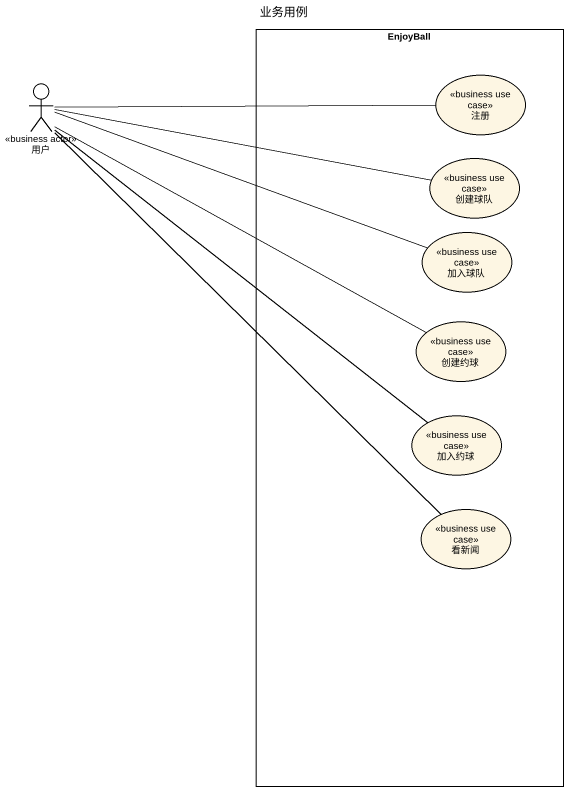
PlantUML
@startuml
title 业务用例
rectangle EnjoyBall {
  usecase 注册 <<business use case>>
  usecase 创建球队 <<business use case>>
  usecase 加入球队 <<business use case>>
  usecase 创建约球 <<business use case>>
  usecase 加入约球 <<business use case>>
  usecase 看新闻 <<business use case>>
}
actor 用户 <<business actor>>
用户 -right- 注册
用户 -right- 创建球队
用户 -right- 加入球队
用户 -right- 创建约球
用户 -- 加入约球
用户 -- 看新闻
@enduml
